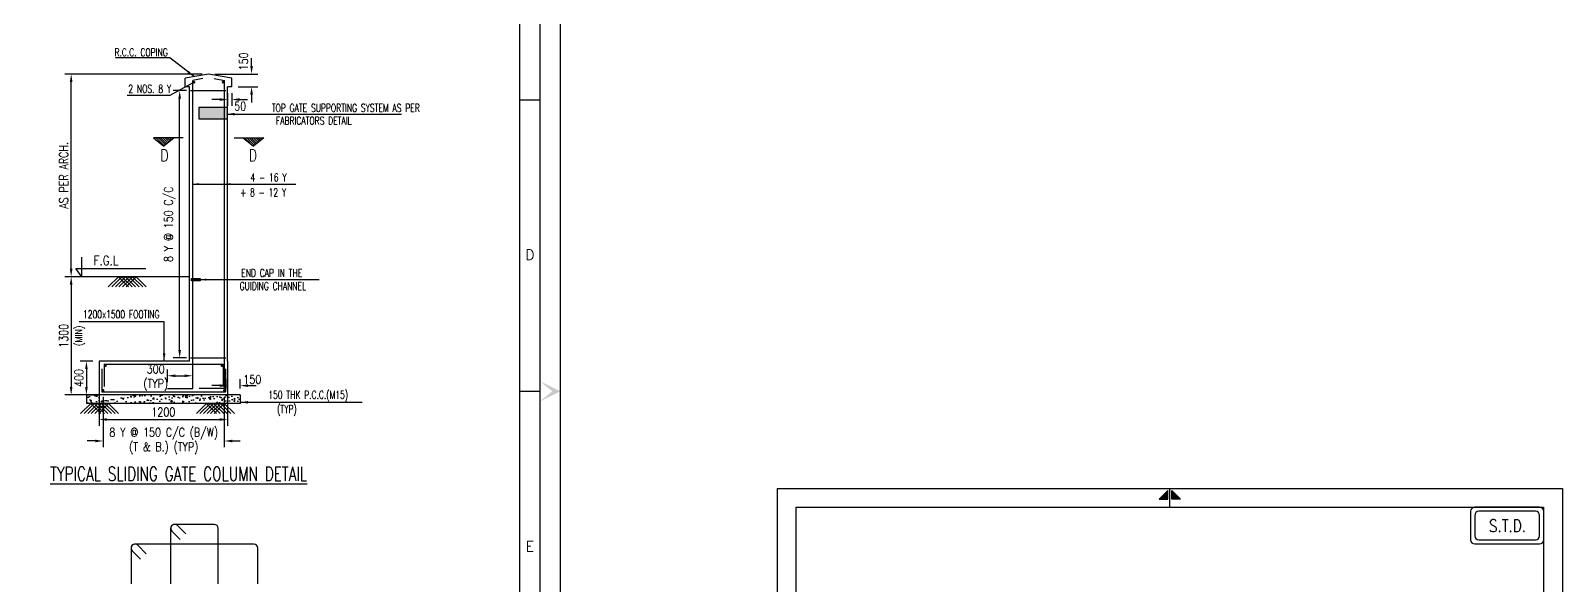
# Model space of a CAD drawing. Extents: x 455722 to 1142355, y -625363 to -272741.
# Drawn here: x 737893 to 786246, y -324310 to -306790 of the extents above; entities that cross this region are included whole.
import ezdxf
from ezdxf.enums import TextEntityAlignment as Align
from ezdxf.lldxf.tags import DXFTag

# ---------------------------------------------------------------- set-up
doc = ezdxf.new("R2010")
doc.units = 0
doc.header["$LTSCALE"] = 500
doc.header["$MEASUREMENT"] = 0
doc.layers.get('DEFPOINTS').update_dxf_attribs({"color": 4})
doc.layers.add('00 ECPL LOGO', color=250, linetype='Continuous', lineweight=20)
doc.layers.add('00 ELEV-2', color=9, linetype='Continuous', lineweight=30)
for name, color, linetype in [('3CONRED', 1, 'Continuous'), ('FOOTING', 4, 'Continuous'), ('NO. SECTION', 1, 'Continuous'), ('PCC', 7, 'Continuous'), ('PNA', 10, 'Continuous'), ('S-CONCRET LINE', 4, 'Continuous'), ('S-DIM-1', 5, 'Continuous'), ('S-DIMANTION', 5, 'Continuous'), ('S-LEVEL SECTION', 3, 'Continuous'), ('S-LEVLE PLAN', 3, 'Continuous'), ('S-PCC', 9, 'Continuous'), ('S-REINFORCEMENT', 6, 'Continuous'), ('S-STIRUPS)', 3, 'Continuous'), ('S-TEXT-1', 4, 'Continuous'), ('S-TITIL', 6, 'Continuous'), ('ST', 6, 'Continuous'), ('TEXT', 4, 'Continuous'), ('TEXT (SHEET)', 4, 'Continuous'), ('TEXT NORMAL', 4, 'Continuous'), ('TITLE', 4, 'Continuous')]:
    doc.layers.add(name, color=color, linetype=linetype)
doc.styles.add('ROMANS', font='r.shx', dxfattribs={"width": 0.8, "height": 275, "bigfont": 'bigfont.shx'})
doc.styles.add('SEC. TEXT', font='arial.ttf', dxfattribs={"height": 180})
tags = doc.linetypes.add('HIDDEN', pattern=[0.375, 0.25, -0.125]).pattern_tags.tags
tags[6:7] = [DXFTag(74, 4), DXFTag(75, 0), DXFTag(340, '0'), DXFTag(46, 1.0), DXFTag(50, 0.0), DXFTag(44, 0.0), DXFTag(45, 0.0)]
tags[4:5] = [DXFTag(74, 4), DXFTag(75, 0), DXFTag(340, '0'), DXFTag(46, 1.0), DXFTag(50, 0.0), DXFTag(44, 0.0), DXFTag(45, 0.0)]
doc.dimstyles.new('3-100', dxfattribs={"dimtxt": 250, "dimasz": 250, "dimexe": 150, "dimexo": 60, "dimgap": 75, "dimtad": 1, "dimdec": 0, "dimlfac": 0.333333, "dimzin": 0, "dimdsep": 46, "dimtxsty": 'ROMANS', "dimcen": -300, "dimclrd": 5, "dimclre": 5, "dimclrt": 4, "dimadec": 0, "dimazin": 0, "dimtfac": 1, "dimtdec": 0, "dimtix": 1, "dimtofl": 0, "dimtmove": 2, "dimatfit": 3, "dimfxl": 0, "dimtolj": 1, "dimtzin": 0, "dimarcsym": 0})
doc.dimstyles.new('dim100', dxfattribs={"dimtxt": 250, "dimasz": 250, "dimexe": 200, "dimexo": 200, "dimgap": 100, "dimtad": 1, "dimdec": 0, "dimzin": 0, "dimdsep": 46, "dimtxsty": 'ROMANS', "dimcen": 0, "dimclrd": 5, "dimclre": 5, "dimclrt": 4, "dimadec": 0, "dimazin": 0, "dimtfac": 1, "dimtdec": 0, "dimtix": 1, "dimtofl": 0, "dimtmove": 2, "dimatfit": 3, "dimfxl": 0, "dimtolj": 1, "dimtzin": 0, "dimlwd": -1, "dimlwe": -1, "dimarcsym": 0})
doc.dimstyles.new('dim33.33', dxfattribs={"dimtxt": 250, "dimasz": 250, "dimexe": 200, "dimexo": 200, "dimgap": 100, "dimtad": 1, "dimdec": 0, "dimlfac": 0.333331, "dimzin": 0, "dimdsep": 46, "dimtxsty": 'ROMANS', "dimcen": 0, "dimclrd": 5, "dimclre": 5, "dimclrt": 4, "dimadec": 0, "dimazin": 0, "dimtfac": 1, "dimtdec": 0, "dimtix": 1, "dimtofl": 0, "dimtmove": 2, "dimatfit": 3, "dimfxl": 0, "dimtolj": 1, "dimtzin": 0, "dimlwd": -1, "dimlwe": -1, "dimarcsym": 0})
doc.dimstyles.new('INT1', dxfattribs={"dimtxt": 250, "dimasz": 250, "dimexe": 150, "dimexo": 60, "dimgap": 75, "dimtad": 1, "dimdec": 0, "dimzin": 0, "dimdsep": 46, "dimtxsty": 'ROMANS', "dimcen": -250, "dimclrd": 5, "dimclre": 5, "dimclrt": 4, "dimadec": 0, "dimazin": 0, "dimtfac": 1, "dimtdec": 0, "dimtix": 1, "dimtofl": 0, "dimtmove": 2, "dimatfit": 3, "dimfxl": 0, "dimtolj": 1, "dimtzin": 0, "dimarcsym": 0})

# ---------------------------------------------------------------- blocks, each defined once
blk = doc.blocks.new('FOLDER')
at = {"layer": 'PNA'}
for points in [[(-1250, 2500), (0, 0), (0, 1000)], [(1250, 2500), (0, 0), (0, 1000)]]:
    blk.add_solid(points, dxfattribs=at)
blk = doc.blocks.new('SHEET')
at = {"elevation": -8, "flags": 128}
blk.add_lwpolyline([(674017, -125881), (763101, -125881), (763101, -63214), (674017, -63214)], close=True, dxfattribs=at)
at = {"layer": 'PNA'}
for p, q in [((762042, -86820, -8), (762572, -86820, -8)), ((762042, -94421, -8), (762572, -94421, -8))]:
    blk.add_line(p, q, dxfattribs=at)
at = {"layer": 'PNA', "color": 1, "elevation": -8}
for points in [[(675076, -125351), (762572, -125351), (762572, -63743), (675076, -63743)], [(676135, -124822), (762042, -124822), (762042, -64273), (676135, -64273)]]:
    blk.add_lwpolyline(points, close=True, dxfattribs=at)
at = {"layer": 'PNA', "xscale": 0.2118545526379952, "yscale": 0.2118545526379952, "zscale": 0.2118545526379952, "rotation": 90}
blk.add_blockref('FOLDER', (763101, -94421, -8), dxfattribs=at)
at = {"layer": 'PNA', "style": 'ROMANS'}
for s, p in [('D', (762307, -90861, -8)), ('E', (762307, -98461, -8))]:
    blk.add_text(s, height=265, dxfattribs=at).set_placement(p, align=Align.MIDDLE)
blk = doc.blocks.new('*D349')
at = {"layer": 'DEFPOINTS', "color": 0, "ltscale": 0.3}
for p in [(740054, -317228), (739654, -318294), (740054, -318294)]:
    blk.add_point(p, dxfattribs=at)
at = {"layer": 'S-DIMANTION', "color": 5, "ltscale": 0.3}
for p, q in [((739854, -317228), (739454, -317228)), ((739654, -317478), (739654, -318044)), ((739854, -318294), (739454, -318294))]:
    blk.add_line(p, q, dxfattribs=at)
for points in [[(739613, -317478), (739696, -317478), (739654, -317228)], [(739613, -318044), (739696, -318044), (739654, -318294)]]:
    blk.add_solid(points, dxfattribs=at)
at = {"layer": 'S-DIMANTION', "color": 4, "ltscale": 0.3, "insert": (739417, -317761), "char_height": 275, "attachment_point": 5, "rotation": 90, "style": 'ROMANS'}
blk.add_mtext('\\A1;400', dxfattribs=at)
blk = doc.blocks.new('*D350')
at = {"layer": 'DEFPOINTS', "color": 0}
for p in [(744510, -318002), (744110, -318294), (744510, -318294)]:
    blk.add_point(p, dxfattribs=at)
at = {"layer": 'S-DIM-1', "color": 5}
for p, q in [((743860, -318002), (743610, -318002)), ((744110, -318094), (744110, -317802)), ((744510, -318094), (744510, -317802)), ((744760, -318002), (745010, -318002))]:
    blk.add_line(p, q, dxfattribs=at)
for points in [[(743860, -317960), (743860, -318043), (744110, -318002)], [(744760, -317960), (744760, -318043), (744510, -318002)]]:
    blk.add_solid(points, dxfattribs=at)
at = {"layer": 'S-DIM-1', "color": 4, "insert": (744890, -317804), "char_height": 275, "attachment_point": 5, "style": 'ROMANS'}
blk.add_mtext('\\A1;150', dxfattribs=at)
blk = doc.blocks.new('*D351')
at = {"layer": 'DEFPOINTS', "color": 0, "ltscale": 0.3}
for p in [(740183, -318153), (744007, -318153), (744007, -319750)]:
    blk.add_point(p, dxfattribs=at)
at = {"layer": 'S-DIMANTION', "color": 5, "ltscale": 0.3}
for p, q in [((740183, -318353), (740183, -319950)), ((744007, -318353), (744007, -319950)), ((739933, -319750), (739683, -319750)), ((744257, -319750), (744507, -319750))]:
    blk.add_line(p, q, dxfattribs=at)
for points in [[(739933, -319708), (739933, -319791), (740183, -319750)], [(744257, -319708), (744257, -319791), (744007, -319750)]]:
    blk.add_solid(points, dxfattribs=at)
at = {"layer": 'S-DIMANTION', "color": 4, "ltscale": 0.3, "insert": (742095, -319750), "char_height": 275, "attachment_point": 5, "style": 'ROMANS'}
blk.add_mtext('\\A1;{\\W0.8;8 Y @ 150 C/C (B/W)\\P{\\W0.8;(T & B.) (TYP)}}', dxfattribs=at)
blk = doc.blocks.new('*D352')
at = {"layer": 'DEFPOINTS', "color": 0, "ltscale": 0.3}
for p in [(742209, -318094), (743010, -317691), (743010, -318094)]:
    blk.add_point(p, dxfattribs=at)
at = {"layer": 'S-DIMANTION', "color": 5, "ltscale": 0.3}
for p, q in [((742209, -317894), (742209, -317491)), ((743010, -317894), (743010, -317491)), ((742459, -317691), (742760, -317691))]:
    blk.add_line(p, q, dxfattribs=at)
for points in [[(742459, -317649), (742459, -317732), (742209, -317691)], [(742760, -317649), (742760, -317732), (743010, -317691)]]:
    blk.add_solid(points, dxfattribs=at)
at = {"layer": 'S-DIMANTION', "color": 4, "ltscale": 0.3, "insert": (741842, -317753), "char_height": 275, "attachment_point": 5, "style": 'ROMANS'}
blk.add_mtext('\\A1;300\\P(TYP)', dxfattribs=at)
blk = doc.blocks.new('*D353')
at = {"layer": 'DEFPOINTS', "color": 0}
for p in [(742598, -308685), (743010, -308685), (743010, -317128)]:
    blk.add_point(p, dxfattribs=at)
at = {"layer": 'S-DIM-1', "color": 5}
for p, q in [((742810, -308685), (742398, -308685)), ((742598, -316878), (742598, -308935)), ((742810, -317128), (742398, -317128))]:
    blk.add_line(p, q, dxfattribs=at)
for points in [[(742556, -308935), (742640, -308935), (742598, -308685)], [(742556, -316878), (742640, -316878), (742598, -317128)]]:
    blk.add_solid(points, dxfattribs=at)
at = {"layer": 'S-DIM-1', "color": 4, "insert": (742288, -312906), "char_height": 275, "attachment_point": 5, "rotation": 90, "style": 'ROMANS'}
blk.add_mtext('\\A1;{\\W0.8;8 Y @ 150 C/C}', dxfattribs=at)
blk = doc.blocks.new('*D354')
at = {"layer": 'DEFPOINTS', "color": 0}
for p in [(739173, -308161), (743510, -308161), (739446, -314561)]:
    blk.add_point(p, dxfattribs=at)
at = {"layer": 'S-DIM-1', "color": 5}
for p, q in [((743310, -308161), (738973, -308161)), ((739173, -314311), (739173, -308411)), ((739246, -314561), (738973, -314561))]:
    blk.add_line(p, q, dxfattribs=at)
for points in [[(739131, -308411), (739215, -308411), (739173, -308161)], [(739131, -314311), (739215, -314311), (739173, -314561)]]:
    blk.add_solid(points, dxfattribs=at)
at = {"layer": 'S-DIM-1', "color": 4, "insert": (738936, -311361), "char_height": 275, "attachment_point": 5, "rotation": 90, "style": 'ROMANS'}
blk.add_mtext('\\A1;AS PER ARCH.', dxfattribs=at)
blk = doc.blocks.new('*D355')
at = {"layer": 'DEFPOINTS', "color": 0}
for p in [(739561, -314561), (739173, -318294), (739654, -318294)]:
    blk.add_point(p, dxfattribs=at)
at = {"layer": 'S-DIM-1', "color": 5}
for p, q in [((739361, -314561), (738973, -314561)), ((739173, -314811), (739173, -318044)), ((739454, -318294), (738973, -318294))]:
    blk.add_line(p, q, dxfattribs=at)
for points in [[(739131, -314811), (739215, -314811), (739173, -314561)], [(739131, -318044), (739215, -318044), (739173, -318294)]]:
    blk.add_solid(points, dxfattribs=at)
at = {"layer": 'S-DIM-1', "color": 4, "char_height": 275, "attachment_point": 5, "rotation": 90, "style": 'ROMANS'}
for s, insert in [('\\A1;1300{\\H0.83333x;', (738936, -316428)), ('\\A1;{\\H0.83333x;(MIN)}}', (739448, -316428))]:
    blk.add_mtext(s, dxfattribs=dict(at, insert=insert))
blk = doc.blocks.new('*D356')
at = {"layer": 'DEFPOINTS', "color": 0}
for p in [(744110, -308561), (744110, -308967), (744243, -308561)]:
    blk.add_point(p, dxfattribs=at)
at = {"layer": 'S-DIM-1', "color": 5}
for p, q in [((743860, -308967), (743610, -308967)), ((744110, -308761), (744110, -309167)), ((744243, -308761), (744243, -309167)), ((744493, -308967), (744743, -308967))]:
    blk.add_line(p, q, dxfattribs=at)
for points in [[(743860, -308925), (743860, -309009), (744110, -308967)], [(744493, -308925), (744493, -309009), (744243, -308967)]]:
    blk.add_solid(points, dxfattribs=at)
at = {"layer": 'S-DIM-1', "color": 4, "insert": (744508, -309174), "char_height": 275, "attachment_point": 5, "style": 'ROMANS'}
blk.add_mtext('\\A1;50', dxfattribs=at)
blk = doc.blocks.new('*D357')
at = {"layer": 'DEFPOINTS', "color": 0}
for p in [(743510, -308161), (744867, -308161), (744243, -308561)]:
    blk.add_point(p, dxfattribs=at)
at = {"layer": 'S-DIM-1', "color": 5}
for p, q in [((744867, -307911), (744867, -307661)), ((743710, -308161), (745067, -308161)), ((744443, -308561), (745067, -308561)), ((744867, -308811), (744867, -309061))]:
    blk.add_line(p, q, dxfattribs=at)
for points in [[(744825, -307911), (744909, -307911), (744867, -308161)], [(744825, -308811), (744909, -308811), (744867, -308561)]]:
    blk.add_solid(points, dxfattribs=at)
at = {"layer": 'S-DIM-1', "color": 4, "insert": (744617, -307763), "char_height": 275, "attachment_point": 5, "rotation": 90, "style": 'ROMANS'}
blk.add_mtext('\\A1;150', dxfattribs=at)
blk = doc.blocks.new('*D358')
at = {"layer": 'DEFPOINTS', "color": 0, "linetype": 'ByBlock', "ltscale": 2000}
for p in [(740054, -317228), (744110, -317228), (744110, -319073)]:
    blk.add_point(p, dxfattribs=at)
at = {"layer": 'ST', "color": 5, "linetype": 'ByBlock', "ltscale": 2000}
for p, q in [((740054, -317428), (740054, -319273)), ((744110, -317428), (744110, -319273)), ((740304, -319073), (743860, -319073))]:
    blk.add_line(p, q, dxfattribs=at)
for points in [[(740304, -319031), (740304, -319114), (740054, -319073)], [(743860, -319031), (743860, -319114), (744110, -319073)]]:
    blk.add_solid(points, dxfattribs=at)
at = {"layer": 'ST', "color": 4, "linetype": 'ByBlock', "lineweight": -2, "ltscale": 2000, "insert": (742082, -318835), "char_height": 275, "attachment_point": 5, "style": 'ROMANS'}
blk.add_mtext('\\A1;{1200}', dxfattribs=at)
blk = doc.blocks.new('MID')
at = {"layer": 'TEXT'}
for p, q in [((0, 0), (10, 0)), ((8.94, 1.07), (4.27, 5.74)), ((4.27, 5.74), (4.27, 1.07)), ((4.27, 1.07), (8.94, 1.07)), ((8.94, -1.07), (4.27, -5.74)), ((4.27, -1.07), (8.94, -1.07)), ((4.27, -5.74), (4.27, -1.07))]:
    blk.add_line(p, q, dxfattribs=at)
for points in [[(4.27, 5.74), (8.94, 1.07), (4.27, 1.07)], [(4.27, -5.74), (8.94, -1.07), (4.27, -1.07)]]:
    blk.add_solid(points, dxfattribs=at)
blk = doc.blocks.new('ecpl logo')
at = {"layer": '00 ECPL LOGO'}
for color, points in [(256, [(351, -827, 0.621111), (586, -1401), (1442, -1401), (1442, -1151), (682, -1151, -0.917622), (682, -948), (1285, -948), (1285, -702), (682, -702, -0.926164), (682, -501), (1442, -501), (1442, -251), (581, -251, 0.621111), (351, -827)]), (152, [(2940, -251), (2940, -863, 0.384329), (3453, -1401), (4422, -1401), (4422, -1151), (3582, -1151, -0.414214), (3340, -908), (3340, -251)]), (140, [(1887, -779), (1887, -1102), (2862, -1102, -0.232111), (2971, -1281, -0.194401), (2883, -1450), (2269, -1450, 0.364674), (1887, -1802), (1887, -2463), (2269, -2463), (2269, -1996, -0.414214), (2462, -1802), (2899, -1802, 0.338499), (3350, -1412, -0.371272), (2877, -839), (2877, -779)])]:
    blk.add_hatch(color=color, dxfattribs=at).paths.add_polyline_path(points)
h = blk.add_hatch(color=253, dxfattribs=at)
h.dxf.hatch_style = 1
h.paths.add_polyline_path([(995, -993, 0.07148), (1056, -1106), (1486, -1106), (1486, -1356, 0.065387), (1776, -1401), (2862, -1401), (2862, -1151), (1776, -1151, -0.910826), (1742, -501), (2862, -501), (2862, -251), (1776, -251, 0.069483), (1486, -291), (1486, -546), (1071, -546, 0.072407), (1003, -657), (1329, -657), (1329, -993)])
blk = doc.blocks.new('A4')
at = {"layer": '00 ECPL LOGO'}
h = blk.add_hatch(color=7, dxfattribs=at)
h.dxf.hatch_style = 1
h.paths.add_polyline_path([(247453, 1047), (247453, 1139), (247221, 1139, 0.261636), (247124, 1085, 0.285841), (247126, 937, 0.344902), (247143, 764, 0.204992), (247225, 729), (247453, 729), (247453, 820), (247230, 820, -1), (247225, 894), (247453, 894), (247453, 977), (247230, 977, -1), (247229, 1047)])
h = blk.add_hatch(color=7, dxfattribs=at)
h.dxf.hatch_style = 1
h.paths.add_polyline_path([(247745, 1139), (247483, 1139), (247483, 1047), (247732, 1047, -0.440545), (247732, 977), (247574, 977, 0.414214), (247483, 886), (247483, 729), (247568, 729), (247568, 825, -0.414214), (247637, 894), (247732, 894, 0.757811)])
h.paths.add_polyline_path([(247957, 1139), (247868, 1139), (247868, 729), (247957, 729)])
h.paths.add_polyline_path([(248355, 1139), (248167, 1139, 0.154275), (248102, 1119, 0.519672), (248102, 750, 0.154275), (248167, 729), (248355, 729), (248355, 820), (248148, 820, -0.210356), (248131, 828, -0.388707), (248131, 1039, -0.210356), (248148, 1047), (248355, 1047)])
h.paths.add_polyline_path([(248643, 1139), (248527, 1139, 0.159018), (248460, 1118, 0.507969), (248460, 751, 0.159018), (248527, 729), (248643, 729, 0.173791), (248715, 755, 0.472311), (248715, 1114, 0.173791)])
h.paths.add_polyline_path([(248651, 1047, -0.185052), (248666, 1041, -0.445894), (248666, 826, -0.185052), (248651, 820), (248522, 820, -0.185052), (248507, 826, -0.445894), (248507, 1041, -0.185052), (248522, 1047)], flags=16)
h.paths.add_polyline_path([(249049, 1084, 0.723435), (248849, 1047), (248849, 729), (248938, 729), (248938, 1047, -0.723435), (248960, 1056), (249044, 801, 0.724077), (249268, 820), (249268, 1139), (249166, 1139), (249166, 822, -0.755661), (249139, 813)])
h.paths.add_polyline_path([(249659, 1139), (249413, 1139, 0.823713), (249413, 892), (249558, 892, -0.713272), (249558, 820), (249337, 820), (249337, 729), (249558, 729, 0.900309), (249558, 984), (249430, 984, -0.746931), (249430, 1047), (249659, 1047)])
h = blk.add_hatch(color=7, dxfattribs=at)
h.dxf.hatch_style = 1
h.paths.add_polyline_path([(250219, 1139), (250031, 1139, 0.154275), (249966, 1119, 0.519672), (249966, 750, 0.154275), (250031, 729), (250219, 729), (250219, 820), (250011, 820, -0.210932), (249995, 828, -0.385278), (249994, 1039, -0.212895), (250011, 1047), (250219, 1047)])
h.paths.add_polyline_path([(250585, 1114, 0.173792), (250513, 1139), (250397, 1139, 0.159018), (250330, 1118, 0.507969), (250330, 751, 0.159018), (250397, 729), (250513, 729, 0.173792), (250585, 755, 0.472311)])
h.paths.add_polyline_path([(250521, 1047, -0.185053), (250536, 1041, -0.445893), (250536, 826, -0.185053), (250521, 820), (250392, 820, -0.185053), (250377, 826, -0.445893), (250377, 1041, -0.185053), (250392, 1047)], flags=16)
h.paths.add_polyline_path([(250717, 1047), (250717, 729), (250806, 729), (250806, 1047, -0.436861), (250818, 1060, -0.319738), (250829, 1052), (250912, 801, 0.724077), (251136, 820), (251136, 1139), (251034, 1139), (251034, 822, -0.755661), (251007, 813), (250917, 1084, 0.723435)])
h.paths.add_polyline_path([(251530, 1139), (251284, 1139, 0.823713), (251284, 892), (251429, 892, -0.713272), (251429, 820), (251208, 820), (251208, 729), (251429, 729, 0.900309), (251429, 984), (251302, 984, -0.746931), (251302, 1047), (251530, 1047)])
h.paths.add_polyline_path([(251683, 1139), (251595, 1139), (251595, 872, 0.160106), (251617, 804, 0.505303), (251913, 804, 0.160106), (251935, 872), (251935, 1139), (251849, 1139), (251849, 872, -0.621318), (251683, 872)])
h.paths.add_polyline_path([(252085, 1139), (251992, 1139), (251992, 911, 0.414214), (252175, 729), (252347, 729), (252347, 820), (252154, 820, -0.414214), (252085, 889)])
h.paths.add_polyline_path([(252628, 1139), (252347, 1139), (252347, 1049), (252439, 1049), (252439, 729), (252527, 729), (252527, 1049), (252628, 1049)])
h.paths.add_polyline_path([(252869, 1097, 0.539211), (252702, 1092), (252571, 729), (252674, 729), (252771, 1014, -0.708617), (252793, 1014), (252895, 729), (252994, 729)])
h.paths.add_polyline_path([(253241, 1084, 0.723435), (253040, 1047), (253040, 729), (253129, 729), (253129, 1047, -0.723435), (253151, 1056), (253235, 801, 0.724077), (253459, 820), (253459, 1139), (253357, 1139), (253357, 822, -0.755661), (253330, 813)])
h.paths.add_polyline_path([(253764, 1139), (253495, 1139), (253495, 1049), (253587, 1049), (253587, 729), (253676, 729), (253676, 1049), (253764, 1049)])
h.paths.add_polyline_path([(254145, 1139), (253916, 1139, 0.157568), (253849, 1118, 0.511532), (253849, 913, 0.157569), (253916, 892), (254044, 892, -0.713272), (254044, 820), (253823, 820), (253823, 729), (254044, 729, 0.900308), (254044, 984), (253921, 984), (253917, 984, -0.722204), (253917, 1049), (254145, 1049)])
h = blk.add_hatch(color=7, dxfattribs=at)
h.dxf.hatch_style = 1
h.paths.add_polyline_path([(254630, 1139), (254369, 1139), (254369, 1047), (254607, 1047, -0.270444), (254627, 1035, -0.26297), (254627, 989, -0.270444), (254607, 977), (254460, 977, 0.414214), (254369, 886), (254369, 729), (254454, 729), (254454, 825, -0.414214), (254522, 894), (254618, 894, 0.757811)])
h.paths.add_polyline_path([(254830, 1139), (254731, 1139), (254856, 772, 0.539211), (255024, 777), (255155, 1139), (255051, 1139), (254954, 855, -0.708617), (254932, 855)])
h.paths.add_polyline_path([(255452, 1139), (255171, 1139), (255171, 1049), (255262, 1049), (255262, 729), (255351, 729), (255351, 1049), (255452, 1049)])
h.paths.add_polyline_path([(255820, 1139), (255727, 1139), (255727, 911, 0.414214), (255910, 729), (256082, 729), (256082, 820), (255889, 820, -0.414214), (255820, 889)])
h.paths.add_polyline_path([(255502, 820), (255418, 820), (255418, 729), (255502, 729)])
h = blk.add_hatch(color=7, dxfattribs=at)
h.dxf.hatch_style = 1
h.paths.add_polyline_path([(256082, 1139), (256082, 1049), (256173, 1049), (256173, 729), (256262, 729), (256262, 1049), (256350, 1049), (256350, 1139)])
h.paths.add_polyline_path([(256394, 1139), (256394, 729), (256595, 729, 0.189446), (256673, 760, 0.435754), (256673, 1109, 0.189446), (256595, 1139)])
h.paths.add_polyline_path([(256598, 1049, -0.519112), (256598, 820), (256481, 820), (256481, 1049)], flags=16)
at = {"layer": '00 ECPL LOGO', "color": 7}
for p, q in [((247453, 1139), (247221, 1139)), ((247225, 894), (247453, 894)), ((247453, 820), (247225, 820)), ((247230, 1047), (247453, 1047)), ((247453, 977), (247230, 977)), ((247453, 1047), (247453, 1139)), ((247453, 894), (247453, 977)), ((247453, 729), (247453, 820)), ((247745, 1139), (247483, 1139)), ((247483, 1139), (247483, 1047)), ((247732, 1047), (247483, 1047)), ((247483, 886), (247483, 729)), ((247568, 825), (247568, 729)), ((247732, 977), (247574, 977)), ((247637, 894), (247732, 894)), ((247868, 1139), (247957, 1139)), ((247868, 1139), (247868, 729)), ((247957, 1139), (247957, 729)), ((248148, 1047), (248355, 1047)), ((248148, 820), (248355, 820)), ((248167, 1139), (248355, 1139)), ((248355, 1047), (248355, 1139)), ((248355, 729), (248355, 820)), ((248522, 1047), (248651, 1047)), ((248522, 820), (248651, 820)), ((248527, 1139), (248643, 1139)), ((248849, 1047), (248849, 729)), ((248938, 1047), (248938, 729)), ((248960, 1056), (249044, 801)), ((249049, 1084), (249139, 813)), ((249166, 1139), (249268, 1139)), ((249268, 1139), (249166, 1139)), ((249166, 1139), (249166, 820)), ((249268, 1139), (249268, 820)), ((249268, 1047), (249268, 1047)), ((249268, 820), (249268, 820)), ((249337, 729), (249337, 820)), ((249337, 820), (249558, 820)), ((249413, 1139), (249659, 1139)), ((249659, 1139), (249413, 1139)), ((249558, 892), (249413, 892)), ((249430, 1047), (249659, 1047)), ((249558, 984), (249430, 984)), ((249659, 1047), (249659, 1139)), ((250011, 1047), (250219, 1047)), ((250011, 820), (250219, 820)), ((250219, 1139), (250031, 1139)), ((250219, 1047), (250219, 1139)), ((250219, 729), (250219, 820)), ((250392, 1047), (250521, 1047)), ((250392, 820), (250521, 820)), ((250397, 1139), (250513, 1139)), ((250717, 1047), (250717, 729)), ((250806, 1047), (250806, 729)), ((250829, 1052), (250912, 801)), ((250917, 1084), (251007, 813)), ((251034, 1139), (251136, 1139)), ((251034, 1139), (251136, 1139)), ((251136, 1139), (251034, 1139)), ((251034, 1139), (251034, 820)), ((251136, 1139), (251136, 820)), ((251136, 1047), (251136, 1047)), ((251208, 729), (251208, 820)), ((251208, 820), (251429, 820)), ((251208, 820), (251429, 820)), ((251284, 1139), (251530, 1139)), ((251284, 1139), (251530, 1139)), ((251530, 1139), (251284, 1139)), ((251429, 892), (251284, 892)), ((251302, 1047), (251530, 1047)), ((251429, 984), (251302, 984)), ((251530, 1047), (251530, 1139)), ((251595, 1139), (251683, 1139)), ((251683, 1139), (251595, 1139)), ((251595, 1139), (251595, 872)), ((251683, 1139), (251683, 872)), ((251849, 1139), (251935, 1139)), ((251935, 1139), (251849, 1139)), ((251849, 1139), (251849, 872)), ((251935, 1139), (251935, 872)), ((251992, 1139), (252085, 1139)), ((252085, 1139), (251992, 1139)), ((251992, 911), (251992, 1139)), ((252085, 889), (252085, 1139)), ((252154, 820), (252347, 820)), ((252347, 1139), (252628, 1139)), ((252628, 1139), (252347, 1139)), ((252347, 1139), (252347, 1049)), ((252347, 1049), (252439, 1049)), ((252347, 820), (252347, 729)), ((252439, 729), (252439, 1049)), ((252527, 729), (252527, 1049)), ((252527, 1049), (252628, 1049)), ((252571, 729), (252702, 1092)), ((252628, 1139), (252628, 1049)), ((252674, 729), (252771, 1014)), ((252895, 729), (252793, 1014)), ((252994, 729), (252869, 1097)), ((253040, 1047), (253040, 729)), ((253129, 1047), (253129, 729)), ((253151, 1056), (253235, 801)), ((253241, 1084), (253330, 813)), ((253357, 1139), (253459, 1139)), ((253357, 1139), (253459, 1139)), ((253459, 1139), (253357, 1139)), ((253357, 1139), (253459, 1139)), ((253357, 1139), (253357, 820)), ((253459, 1139), (253459, 820)), ((253459, 1047), (253459, 1047)), ((253459, 820), (253459, 820)), ((253495, 1139), (253764, 1139)), ((253764, 1139), (253495, 1139)), ((253495, 1139), (253764, 1139)), ((253495, 1139), (253764, 1139)), ((253764, 1139), (253495, 1139)), ((253495, 1139), (253495, 1049)), ((253495, 1049), (253587, 1049)), ((253495, 1049), (253587, 1049)), ((253587, 729), (253587, 1049)), ((253676, 729), (253676, 1049)), ((253676, 1049), (253764, 1049)), ((253676, 1049), (253764, 1049)), ((253764, 1139), (253764, 1049)), ((253823, 729), (253823, 820)), ((253823, 820), (254044, 820)), ((253823, 820), (254044, 820)), ((253823, 820), (254044, 820)), ((253899, 1139), (254145, 1139)), ((253899, 1139), (254145, 1139)), ((254044, 892), (253899, 892)), ((254145, 1139), (253916, 1139)), ((253916, 892), (254034, 892)), ((253917, 1049), (254145, 1049)), ((254044, 984), (253917, 984)), ((253921, 984), (254044, 984)), ((254145, 1047), (254145, 1139)), ((254630, 1139), (254369, 1139)), ((254369, 1139), (254369, 1047)), ((254607, 1047), (254369, 1047)), ((254369, 886), (254369, 729)), ((254454, 825), (254454, 729)), ((254607, 977), (254460, 977)), ((254522, 894), (254618, 894)), ((254830, 1139), (254731, 1139)), ((254830, 1139), (254731, 1139)), ((254731, 1139), (254856, 772)), ((254830, 1139), (254932, 855)), ((255051, 1139), (254954, 855)), ((255155, 1139), (255024, 777)), ((255155, 1139), (255051, 1139)), ((255097, 1139), (255051, 1139)), ((255155, 1139), (255051, 1139)), ((255171, 1139), (255452, 1139)), ((255452, 1139), (255171, 1139)), ((255171, 1139), (255452, 1139)), ((255171, 1139), (255452, 1139)), ((255171, 1139), (255452, 1139)), ((255171, 1139), (255171, 1049)), ((255171, 1049), (255262, 1049)), ((255171, 1049), (255262, 1049)), ((255262, 729), (255262, 1049)), ((255351, 729), (255351, 1049)), ((255351, 1049), (255452, 1049)), ((255351, 1049), (255452, 1049)), ((255452, 1139), (255452, 1049)), ((255727, 1139), (255820, 1139)), ((255820, 1139), (255727, 1139)), ((255727, 911), (255727, 1139)), ((255820, 889), (255820, 1139)), ((255889, 820), (256082, 820)), ((256082, 1139), (256350, 1139)), ((256350, 1139), (256082, 1139)), ((256082, 1139), (256082, 1049)), ((256082, 1049), (256173, 1049)), ((256173, 1049), (256082, 1049)), ((256082, 820), (256082, 729)), ((256173, 729), (256173, 1049)), ((256262, 729), (256262, 1049)), ((256262, 1049), (256350, 1049)), ((256262, 1049), (256350, 1049)), ((256350, 1049), (256262, 1049)), ((256350, 1139), (256350, 1049)), ((256394, 1139), (256595, 1139)), ((256394, 1139), (256394, 729)), ((256481, 1049), (256481, 820)), ((256481, 1049), (256590, 1049)), ((256481, 820), (256590, 820)), ((247225, 729), (247453, 729)), ((247483, 729), (247568, 729)), ((247868, 729), (247957, 729)), ((248167, 729), (248355, 729)), ((248643, 729), (248527, 729)), ((248849, 729), (248938, 729)), ((249148, 729), (249166, 729)), ((249166, 730), (249166, 729)), ((249337, 729), (249558, 729)), ((249337, 729), (249558, 729)), ((250031, 729), (250219, 729)), ((250397, 729), (250513, 729)), ((250717, 729), (250806, 729)), ((250717, 729), (250806, 729)), ((250717, 729), (250806, 729)), ((251208, 729), (251429, 729)), ((251208, 729), (251429, 729)), ((251208, 729), (251429, 729)), ((252175, 729), (252347, 729)), ((252175, 729), (252347, 729)), ((252439, 729), (252527, 729)), ((252439, 729), (252527, 729)), ((252571, 729), (252674, 729)), ((252628, 729), (252674, 729)), ((252895, 729), (252994, 729)), ((252895, 729), (252994, 729)), ((253040, 729), (253129, 729)), ((253040, 729), (253129, 729)), ((253040, 729), (253129, 729)), ((253587, 729), (253676, 729)), ((253587, 729), (253676, 729)), ((253587, 729), (253676, 729)), ((253587, 729), (253676, 729)), ((253823, 729), (254044, 729)), ((253823, 729), (254044, 729)), ((253823, 729), (254044, 729)), ((253823, 729), (254044, 729)), ((253823, 729), (254044, 729)), ((254369, 729), (254454, 729)), ((255262, 729), (255351, 729)), ((255262, 729), (255351, 729)), ((255262, 729), (255351, 729)), ((255910, 729), (256082, 729)), ((255910, 729), (256082, 729)), ((256173, 729), (256262, 729)), ((256173, 729), (256262, 729)), ((256173, 729), (256262, 729)), ((256173, 729), (256262, 729)), ((256187, 729), (256262, 729)), ((256187, 729), (256262, 729)), ((256187, 729), (256262, 729)), ((256187, 729), (256262, 729)), ((256394, 729), (256595, 729))]:
    blk.add_line(p, q, dxfattribs=at)
blk.add_lwpolyline([(255418, 820), (255502, 820), (255502, 729), (255418, 729)], close=True, dxfattribs=at)
for centre, radius, start, end in [((247244, 1012), 140, 148.648, 212.4563), ((247244, 861), 140, 147.5437, 223.6612), ((247221, 1026), 114, 90, 148.648), ((247228, 857), 36.8, 94.0242, 265.9758), ((247230, 1012), 34.7, 88.7637, 271.2363), ((247574, 886), 91.1, 90, 180), ((247637, 825), 68.3, 90, 180), ((247704, 1018), 128, 282.7188, 71.3398), ((247700, 1012), 47, 312.4487, 47.5513), ((248232, 934), 225, 125.0807, 234.9193), ((248247, 934), 157, 137.5171, 222.4829), ((248167, 1026), 114, 90, 125.0807), ((248148, 1024), 22.8, 90, 137.5171), ((248148, 843), 22.8, 222.4829, 270), ((248593, 934), 227, 126.1417, 233.8583), ((248603, 934), 144, 131.9364, 228.0636), ((248527, 1026), 114, 90, 126.1417), ((248522, 1024), 22.8, 90, 131.9364), ((248522, 843), 22.8, 228.0636, 270), ((248643, 1026), 114, 50.5638, 90), ((248651, 1024), 22.8, 48.0636, 90), ((248651, 843), 22.8, 270, 311.9364), ((248569, 934), 144, 311.9364, 48.0636), ((248568, 934), 232, 309.4362, 50.5638), ((248955, 1032), 107, 28.75, 172.2831), ((248950, 1048), 12.7, 40.0191, 183.5523), ((249153, 847), 118, 203.2219, 346.755), ((249151, 821), 15, 214.0796, 357.6127), ((249437, 1016), 126, 101.0425, 258.9575), ((249440, 1015), 32.9, 106.4856, 253.5144), ((249544, 856), 128, 276.006, 83.994), ((249546, 856), 37.8, 289.0016, 70.9984), ((250095, 934), 225, 125.0807, 234.9193), ((250111, 934), 158, 138.0741, 222.3563), ((250031, 1026), 114, 90, 125.0807), ((250011, 1024), 22.8, 90, 138.0741), ((250011, 843), 22.8, 222.3563, 270), ((250463, 934), 227, 126.1417, 233.8583), ((250473, 934), 144, 131.9364, 228.0636), ((250397, 1026), 114, 90, 126.1417), ((250392, 1024), 22.8, 90, 131.9364), ((250392, 843), 22.8, 228.0636, 270), ((250513, 1026), 114, 50.5638, 90), ((250521, 1024), 22.8, 48.0636, 90), ((250521, 843), 22.8, 270, 311.9364), ((250439, 934), 144, 311.9364, 48.0636), ((250438, 934), 232, 309.4362, 50.5638), ((250823, 1032), 107, 28.75, 172.2831), ((250818, 1048), 12.7, 89.1577, 183.5523), ((250818, 1049), 11.4, 18.2334, 89.1577), ((251021, 847), 118, 203.2219, 346.8516), ((251019, 821), 15, 214.0796, 357.6127), ((251308, 1016), 126, 101.0425, 258.9575), ((251311, 1015), 32.9, 106.4856, 253.5144), ((251416, 856), 128, 276.006, 83.994), ((251417, 856), 37.8, 289.0016, 70.9984), ((251708, 872), 114, 180, 216.3848), ((251765, 913), 184, 216.3848, 323.6152), ((251766, 913), 92.7, 206.2931, 333.7069), ((251821, 872), 114, 323.6152, 0), ((252175, 911), 182, 180, 270), ((252154, 889), 68.3, 180, 270), ((252787, 1039), 100, 35.166, 148.5022), ((252782, 1010), 11.4, 19.7665, 161.0546), ((253147, 1032), 107, 28.75, 172.2831), ((253142, 1048), 12.7, 40.0191, 183.5523), ((253344, 847), 118, 203.2219, 346.755), ((253343, 821), 15, 214.0796, 357.6127), ((253923, 1016), 126, 125.818, 234.182), ((253916, 1026), 114, 90, 125.818), ((253916, 1006), 114, 234.182, 270), ((253927, 1016), 34.4, 108.3261, 238.1957), ((253921, 1006), 22.8, 238.1957, 270), ((254031, 856), 128, 276.006, 83.994), ((254032, 856), 37.8, 289.0016, 70.9984), ((254460, 886), 91.1, 90, 180), ((254522, 825), 68.3, 90, 180), ((254607, 1024), 22.8, 29.4672, 90), ((254607, 1000), 22.8, 270, 330.5328), ((254590, 1018), 128, 282.7188, 71.3398), ((254586, 1012), 47, 330.5328, 29.4672), ((254938, 829), 100, 215.166, 328.5022), ((254943, 859), 11.4, 199.7665, 341.0546), ((255910, 911), 182, 180, 270), ((255889, 889), 68.3, 180, 270), ((256590, 1026), 22.8, 51.4816, 90), ((256590, 843), 22.8, 270, 308.5184), ((256595, 1026), 114, 47.0907, 90), ((256517, 935), 140, 308.5184, 51.4816), ((256511, 934), 238, 312.9093, 47.0907), ((247225, 843), 114, 223.6612, 270), ((248167, 843), 114, 234.9193, 270), ((248527, 843), 114, 233.8583, 270), ((248643, 843), 114, 270, 309.4362), ((250031, 843), 114, 234.9193, 270), ((250397, 843), 114, 233.8583, 270), ((250513, 843), 114, 270, 309.4362), ((256595, 843), 114, 270, 312.9093)]:
    blk.add_arc(centre, radius, start, end, dxfattribs=at)
at = {"layer": '3CONRED'}
blk.add_line((260538, -2522), (256855, -2522), dxfattribs=at)
at = {"layer": 'PNA', "color": 5}
for p, q in [((258658, -3392), (258658, -8)), ((248525, -3392), (248525, -1653)), ((250040, -3392), (250040, -1653)), ((251377, -3392), (251377, -1653)), ((253633, -3392), (253633, -1653))]:
    blk.add_line(p, q, dxfattribs=at)
at = {"layer": 'PNA', "color": 4}
blk.add_lwpolyline([(261008, -3862), (241268, -3862), (241268, 24056), (261008, 24056)], close=True, dxfattribs=at)
at = {"layer": 'PNA', "color": 3}
blk.add_lwpolyline([(260538, -3392), (241738, -3392), (241738, 23586), (260538, 23586)], close=True, dxfattribs=at)
at = {"layer": 'PNA', "color": 1, "const_width": 37.6}
for points in [[(241738, 1314), (260538, 1314)], [(247053, -3392), (247053, 1314)], [(256855, -3392), (256855, 1314)], [(247053, -8), (260538, -8)], [(247053, -1653), (260538, -1653)], [(247053, -2221), (251377, -2221)]]:
    blk.add_lwpolyline(points, dxfattribs=at)
at = {"layer": '00 ELEV-2', "xscale": 0.8756090370211822, "yscale": 0.8756090370211822, "zscale": 0.8756090370211822}
blk.add_blockref('ecpl logo', (242198, 1415), dxfattribs=at)
at = {"layer": 'TEXT (SHEET)', "color": 4, "yscale": 47, "zscale": 47, "rotation": 270}
for p, xscale in [((251138, 23586), -47), ((251138, -3392), 47)]:
    blk.add_blockref('MID', p, dxfattribs=dict(at, xscale=xscale))
at = {"layer": 'TEXT (SHEET)', "color": 4, "yscale": 47, "zscale": 47}
for p, xscale in [((241738, 10097), -47), ((260538, 10097), 47)]:
    blk.add_blockref('MID', p, dxfattribs=dict(at, xscale=xscale))
at = {"layer": '00 ECPL LOGO', "color": 7, "attachment_point": 1, "style": 'SEC. TEXT'}
for s, insert, char_height, width in [('E V O L U T I O N        P L A N N I N G         I N V E S T I G A T I O N         C O N C R E T E        A N D         S T E E L', (247146, 664), 131.341, 390085.8), ('CONSULTING     CIVIL      AND      STRUCTURAL      ENGINEERS', (247129, 311), 175.12, 434094.76), ('ISO 9001-2015 CERTIFIED COMPANY', (254783, 213), 78.8, 380266.94)]:
    blk.add_mtext(s, dxfattribs=dict(at, insert=insert, char_height=char_height, width=width))
at = {"layer": 'S-TEXT-1', "style": 'ROMANS'}
for s, height, width, p in [('JYOTI ESTATE CO-HOUSING SOC. LTD,', 201.97, 0.75, (242254, -1091, 6)), ('UNIT NO. 401, 4TH FLOOR, NEXT TO', 201.97, 0.75, (242254, -1457, 6)), ('JASLOK SWEET, SAHAR ROAD,', 201.23, 0.8, (242254, -1823, 6)), ('ANDHERI EAST', 201.23, 0.8, (242254, -2188, 6)), ('MUMBAI-400 069', 201.23, 0.8, (242254, -2549, 6)), ('TEL.26826225,26826215', 201.23, 0.8, (242254, -2932, 6)), ('E-mail:dadarunit@epicons.com', 201.23, 0.8, (242254, -3281, 6))]:
    blk.add_text(s, height=height, dxfattribs=dict(at, width=width)).set_placement(p)
at = {"layer": 'TEXT (SHEET)', "style": 'ROMANS', "width": 0.7}
for s, height, p in [(' JOB. NO.', 235, (256773, 986)), (' DRG. TITLE:', 235, (247223, -458)), ('DATE', 235, (257454, -389)), ('SCALE', 235, (259208, -389)), ('CAD NO.', 235, (257242, -1958)), ('ITEM', 235, (259336, -1934)), (' DRG.NO.', 235, (257052, -2816)), (' REV. NO.', 235, (258835, -2804)), ('DIRECTOR', 188, (251875, -3168)), (' MANAGING DIRECTOR', 188, (253851, -3168))]:
    blk.add_text(s, height=height, dxfattribs=at).set_placement(p)
at = {"layer": 'TEXT NORMAL', "style": 'ROMANS', "width": 0.7}
for s, p in [(' DSG. BY', (247108, -2061)), (' DRN. BY', (248579, -2061)), (' CHD. BY', (250066, -2061))]:
    blk.add_text(s, height=235, dxfattribs=at).set_placement(p)
at = {"layer": 'TITLE', "color": 4, "style": 'ROMANS', "width": 0.7}
for s, p in [('R.D.DESHPANDE', (251531, -2868)), (' JAYANT KULKARNI', (253918, -2868))]:
    blk.add_text(s, height=235, dxfattribs=at).set_placement(p)

msp = doc.modelspace()

# ---------------------------------------------------------------- hatches: boundary and pattern name
at = {"ltscale": 100}
h = msp.add_hatch(color=8, dxfattribs=at)
h.dxf.hatch_style = 1
h.paths.add_polyline_path([(744109.877, -309211.776), (743203.211, -309211.776), (743203.211, -309569.11), (744109.877, -309569.11)])
h = msp.add_hatch(color=8, dxfattribs=at)
h.dxf.hatch_style = 1
h.paths.add_polyline_path([(743243.211, -314614.443), (742976.544, -314614.443), (742976.544, -314694.443), (743243.211, -314694.443)])
at = {"layer": 'NO. SECTION', "ltscale": 5}
h = msp.add_hatch(dxfattribs=at)
h.set_pattern_fill('ANSI31', color=256, scale=400, angle=90, style=0)
h.set_pattern_definition([(135, (92667.12, -195559.726), (-35.355339, -35.355339), [])])
h.paths.add_polyline_path([(741772.577, -310173.98), (742099.601, -310435.411), (742426.625, -310173.98)])
h = msp.add_hatch(dxfattribs=at)
h.set_pattern_fill('ANSI31', color=256, scale=400, angle=90, style=0)
h.set_pattern_definition([(135, (92419.903, -195559.726), (-35.355339, -35.355339), [])])
h.paths.add_polyline_path([(744603.62, -310173.98), (744930.645, -310435.411), (745257.669, -310173.98)])
at = {"layer": 'PCC', "linetype": 'HIDDEN'}
h = msp.add_hatch(dxfattribs=at)
h.set_pattern_fill('AR-CONC', color=9, scale=53.333333, style=0)
h.set_pattern_definition([(50, (446526.68, -293629.2), (382.53876, -33.4678), [40, -440]), (355, (446526.68, -293629.2), (-74.0007, 401.16914), [32, -352]), (100.4514, (446558.55, -293631.98), (308.53834, 367.7011), [33.99477, -373.94246]), (46.1842, (446526.68, -293522.5), (569.1952, -88.2768), [60, -660]), (96.6356, (446574.1, -293529.9), (498.4868, 519.5295), [50.9922, -560.9136]), (351.1842, (446526.7, -293522.5), (498.4864, 519.5299), [48, -528]), (21, (446580, -293549.2), (318.35043, -214.73008), [40, -440]), (326, (446580, -293549.2), (129.7682, 386.7467), [32, -352]), (71.4514, (446606.54, -293567.1), (448.11874, 172.01626), [33.99477, -373.94246]), (37.5, (446526.68, -293629.19), (6.485256, 177.54339), [0, -347.73333, 0, -357.33333, 0, -353.33333]), (7.5, (446526.68, -293629.19), (140.30375, 210.35291), [0, -203.73333, 0, -339.73333, 0, -134.66667]), (327.5, (446407.74, -293629.19), (284.7053, -12.029265), [0, -133.33333, 0, -416, 0, -552]), (317.5, (446354.4, -293629.2), (311.03262, 53.38932), [0, -173.33333, 0, -276.26667, 0, -392])])
h.paths.add_polyline_path([(739654.414, -318561.11), (739654.414, -318294.443), (744509.877, -318294.443), (744509.877, -318561.11)])

# ---------------------------------------------------------------- linework, layer by layer
at = {"color": 8, "ltscale": 100}
for points in [[(744109.877, -309213.498), (743203.211, -309213.498), (743203.211, -309570.832), (744109.877, -309570.832)], [(742976.544, -314614.443), (743243.211, -314614.443), (743243.211, -314694.443), (742976.544, -314694.443)]]:
    msp.add_lwpolyline(points, close=True, dxfattribs=at)
at = {"layer": 'FOOTING', "color": 4, "linetype": 'Continuous'}
for p, q in [((743509.877, -308161.11), (742776.544, -308294.443)), ((742776.544, -308561.11), (742776.544, -308294.443)), ((744243.211, -308294.443), (743509.877, -308161.11)), ((744243.211, -308561.11), (744243.211, -308294.443)), ((742909.877, -308561.11), (742776.544, -308561.11)), ((742909.877, -317227.776), (742909.877, -308561.11)), ((744109.877, -317227.776), (744109.877, -308561.11)), ((744243.211, -308561.11), (744109.877, -308561.11)), ((740054.414, -317227.776), (740054.414, -318294.443)), ((742909.877, -317227.776), (740054.414, -317227.776)), ((744109.877, -317227.776), (744109.877, -318294.443)), ((744509.877, -318294.443), (744509.877, -318561.11))]:
    msp.add_line(p, q, dxfattribs=at)
at = {"layer": 'NO. SECTION', "ltscale": 5}
for p, q in [((741772.577, -310173.98), (742099.601, -310435.411)), ((742711.229, -310173.98), (741772.577, -310173.98)), ((742426.625, -310173.98), (742099.601, -310435.411)), ((744319.016, -310173.98), (745257.669, -310173.98)), ((744603.62, -310173.98), (744930.645, -310435.411)), ((745257.669, -310173.98), (744930.645, -310435.411))]:
    msp.add_line(p, q, dxfattribs=at)
at = {"layer": 'S-CONCRET LINE', "color": 4, "linetype": 'Continuous'}
for p, q in [((744509.877, -318294.443), (739654.414, -318294.443)), ((739654.414, -318294.443), (739654.414, -318561.11)), ((744509.877, -318561.11), (739654.414, -318561.11))]:
    msp.add_line(p, q, dxfattribs=at)
at = {"layer": 'S-CONCRET LINE', "linetype": 'ByBlock', "lineweight": -2}
msp.add_lwpolyline([(739654.414, -318294.443), (740054.414, -318294.443)], dxfattribs=at)
at = {"layer": 'S-LEVLE PLAN'}
for p, q in [((739513.431, -314561.11), (739513.431, -313939.358)), ((742909.877, -314561.11), (739228.546, -314561.11)), ((739317.882, -314301.816), (741529.53, -314301.816)), ((739513.431, -314561.11), (739317.882, -314301.816))]:
    msp.add_line(p, q, dxfattribs=at)
at = {"layer": 'S-PCC'}
for points in [[(740344.562, -314879.308), (740662.76, -314561.11), (740980.959, -314879.308)], [(740457.062, -314879.308), (740775.26, -314561.11), (741093.459, -314879.308)], [(740569.562, -314879.308), (740887.76, -314561.11), (741205.959, -314879.308)], [(740682.062, -314879.308), (741000.26, -314561.11), (741318.459, -314879.308)], [(740794.562, -314879.308), (741112.76, -314561.11), (741430.959, -314879.308)], [(740907.062, -314879.308), (741225.26, -314561.11), (741543.459, -314879.308)], [(740107.909, -318879.308), (739789.711, -318561.11), (739471.513, -318879.308)], [(740220.409, -318879.308), (739902.211, -318561.11), (739584.013, -318879.308)], [(740332.909, -318879.308), (740014.711, -318561.11), (739696.513, -318879.308)], [(740445.409, -318879.308), (740127.211, -318561.11), (739809.013, -318879.308)], [(740557.909, -318879.308), (740239.711, -318561.11), (739921.513, -318879.308)], [(740670.409, -318879.308), (740352.211, -318561.11), (740034.013, -318879.308)], [(743126.125, -318879.308), (743444.323, -318561.11), (743762.521, -318879.308)], [(743238.625, -318879.308), (743556.823, -318561.11), (743875.021, -318879.308)], [(743351.125, -318879.308), (743669.323, -318561.11), (743987.521, -318879.308)], [(743463.625, -318879.308), (743781.823, -318561.11), (744100.021, -318879.308)], [(743576.125, -318879.308), (743894.323, -318561.11), (744212.521, -318879.308)], [(743688.625, -318879.308), (744006.823, -318561.11), (744325.021, -318879.308)]]:
    msp.add_lwpolyline(points, dxfattribs=at)
at = {"layer": 'S-REINFORCEMENT', "linetype": 'Continuous'}
for p, q in [((743333.996, -308298.266), (743009.877, -308363.09)), ((743009.877, -318094.443), (743009.877, -308363.09)), ((743685.759, -308298.266), (744009.877, -308363.09)), ((744009.877, -318094.443), (744009.877, -308363.09)), ((740140.966, -317469.146), (740140.966, -318194.443)), ((740213.738, -317327.776), (740213.43, -318028.212)), ((740213.738, -317327.776), (743975.76, -317327.776)), ((743975.76, -317327.776), (743976.067, -318028.212)), ((744048.532, -317469.146), (744048.532, -318194.443)), ((742209.877, -318094.443), (743009.877, -318094.443)), ((744009.877, -318094.443), (743209.877, -318094.443)), ((740140.966, -318194.443), (744048.532, -318194.443))]:
    msp.add_line(p, q, dxfattribs=at)
at = {"layer": 'S-REINFORCEMENT', "color": 6, "const_width": 41.625}
for points in [[(743072.44, -308419.401, -1), (743030.731, -308419.401, -1)], [(743947.315, -308419.776, 1), (743989.023, -308419.776, 1)], [(740271.786, -317369.183, -1), (740230.077, -317369.183, -1)], [(743954.905, -317369.485, -1), (743913.197, -317369.485, -1)], [(740203.528, -318152.735, -1), (740161.82, -318152.735, -1)], [(743985.969, -318152.735, 1), (744027.677, -318152.735, 1)]]:
    msp.add_lwpolyline(points, format="xyb", close=True, dxfattribs=at)
at = {"layer": 'S-STIRUPS)', "linetype": 'ByBlock', "lineweight": -2, "ltscale": 20}
for p, q in [((742945.235, -308685.209), (744050.4, -308685.209)), ((742945.235, -317127.776), (744050.4, -317127.776))]:
    msp.add_line(p, q, dxfattribs=at)
at = {"layer": 'S-STIRUPS)', "color": 8, "elevation": 9.84}
for points in [[(742791.911, -322685.297), (742526.745, -322420.128, 0.668179418), (742313.359, -322508.518), (742313.358, -324258.519)], [(743813.358, -324258.519), (743813.358, -322508.52, 0.414213562), (743688.358, -322383.52), (742438.36, -322383.518, 0.668179418), (742349.967, -322596.904), (742615.134, -322862.073)], [(745063.359, -324258.519), (745063.359, -323133.52, 0.414213562), (744938.359, -323008.52), (741188.359, -323008.519, 0.668179418), (741099.967, -323221.905), (741365.134, -323487.073)], [(741541.911, -323310.297), (741276.745, -323045.129, 0.668179418), (741063.358, -323133.519), (741063.358, -324258.519)]]:
    msp.add_lwpolyline(points, format="xyb", dxfattribs=at)
at = {"layer": 'TITLE', "color": 2}
for points in [[(785526.977, -321840.944), (783480.511, -321840.944, 0.414213562), (783351.203, -321970.251), (783351.203, -322872.386, 0.414213562), (783480.511, -323001.694), (785526.977, -323001.694, 0.414213562), (785656.285, -322872.386), (785656.285, -321970.251, 0.414213562)], [(785397.669, -321970.251), (783609.819, -321970.251, 0.414213562), (783480.511, -322099.559), (783480.511, -322743.078, 0.414213562), (783609.819, -322872.386), (785397.669, -322872.386, 0.414213562), (785526.977, -322743.078), (785526.977, -322099.559, 0.414213562)]]:
    msp.add_lwpolyline(points, format="xyb", close=True, dxfattribs=at)

# ---------------------------------------------------------------- block references
for name, p, xscale, yscale, zscale in [('SHEET', (-169886.657, -203788.822, 9.11), 1.211507295708977, 1.211507295708977, 1.211507295708977), ('A4', (458620.626, -351447.31), 1.255230125522994, 1.255230125522994, 1.255230125522994)]:
    msp.add_blockref(name, p, dxfattribs=dict(xscale=xscale, yscale=yscale, zscale=zscale))

# ---------------------------------------------------------------- texts
at = {"layer": 'NO. SECTION', "style": 'ROMANS', "width": 0.8}
for p in [(742118.978, -310731.691), (744911.268, -310731.691)]:
    msp.add_text('D', height=366.667, dxfattribs=at).set_placement(p, align=Align.MIDDLE_CENTER)
at = {"layer": 'S-LEVEL SECTION', "linetype": 'ByBlock', "lineweight": -2, "style": 'ROMANS', "width": 0.8}
msp.add_text('F.G.L', height=300, dxfattribs=at).set_placement((740271.686, -314197.387, -143.986), align=Align.CENTER)
at = {"layer": 'S-TEXT-1', "style": 'ROMANS', "width": 0.7}
for s, p in [('4 - 16 Y', (745404.497, -311552.248, -143.986)), ('+ 8 - 12 Y', (745233.497, -312025.248, -143.986))]:
    msp.add_text(s, height=250, dxfattribs=at).set_placement(p, align=Align.CENTER)
msp.add_text('1200x1500 FOOTING', height=250, dxfattribs=at).set_placement((740754.959, -315748.175), align=Align.MIDDLE_CENTER)
at = {"layer": 'S-TITIL', "style": 'ROMANS', "width": 0.7}
msp.add_text('%%UTYPICAL SLIDING GATE COLUMN DETAIL', height=450, dxfattribs=at).set_placement((742563.211, -320786.165), align=Align.MIDDLE_CENTER)
at = {"layer": 'S-TITIL', "style": 'ROMANS', "width": 0.8}
msp.add_text('S.T.D.', height=390.6119, dxfattribs=at).set_placement((783930.14, -322428.597), align=Align.MIDDLE_LEFT)
at = {"layer": 'TEXT NORMAL', "style": 'ROMANS', "width": 0.7}
for s, p in [('R.C.C. COPING', (741382.283, -307600.846, -143.986)), ('2 NOS. 8 Y', (741653.983, -308751.967, -143.986)), ('TOP GATE SUPPORTING SYSTEM AS PER', (747841.792, -309356.175, -143.986)), ('FABRICATORS DETAIL', (746832.894, -309757.453, -143.986)), ('GUIDING CHANNEL', (745540.923, -314982.097, -143.986)), ('END CAP IN THE', (745505.171, -314569.191, -143.986))]:
    msp.add_text(s, height=250, dxfattribs=at).set_placement(p, align=Align.CENTER)
for s, p in [('150 THK P.C.C.(M15)', (745397.429, -318417.416)), ('(TYP)', (745673.508, -318868.489))]:
    msp.add_text(s, height=250, dxfattribs=at).set_placement(p)

# ---------------------------------------------------------------- dimensions: what is measured, and where the dimension line sits
at = {"layer": 'S-DIM-1'}
dim = msp.add_linear_dim(base=(744867.127, -308161.11), p1=(744243.211, -308561.11), p2=(743509.877, -308161.11), angle=90, text='150', dimstyle='dim33.33', dxfattribs=at)
dim.commit()
dim.dimension.update_dxf_attribs({"geometry": '*D357', "text_midpoint": (744617.127, -307762.846), "dimtype": 160})
for base, p1, p2, text, picture, middle in [((739173.025, -308161.11), (739446.207, -314561.11), (743509.877, -308161.11), 'AS PER ARCH.', '*D354', (738935.525, -311361.11)), ((742597.977, -308685.209), (743009.877, -317127.776), (743009.877, -308685.209), '{\\W0.8;8 Y @ 150 C/C}', '*D353', (742288.453, -312906.493)), ((739173.025, -318294.443), (739561.415, -314561.11), (739654.414, -318294.443), '1300{\\H0.83333x;\\X{\\H0.83333x;(MIN)}}', '*D355', (739173.025, -316427.776))]:
    dim = msp.add_linear_dim(base=base, p1=p1, p2=p2, angle=90, text=text, dimstyle='dim33.33', dxfattribs=at)
    dim.commit()
    dim.dimension.update_dxf_attribs({"geometry": picture, "text_midpoint": middle})
for base, p1, p2, text, picture, middle in [((744109.877, -308966.846), (744243.211, -308561.11), (744109.877, -308561.11), '50', '*D356', (744507.918, -309174.346)), ((744509.877, -318001.71), (744109.877, -318294.443), (744509.877, -318294.443), '150', '*D350', (744890.35, -317804.165))]:
    dim = msp.add_linear_dim(base=base, p1=p1, p2=p2, text=text, dimstyle='dim33.33', dxfattribs=at)
    dim.commit()
    dim.dimension.update_dxf_attribs({"geometry": picture, "text_midpoint": middle, "dimtype": 160})
at = {"layer": 'S-DIMANTION', "ltscale": 0.3}
dim = msp.add_linear_dim(base=(739654.414, -318294.443), p1=(740054.414, -317227.776), p2=(740054.414, -318294.443), angle=90, text='400', dimstyle='dim33.33', dxfattribs=at)
dim.commit()
dim.dimension.update_dxf_attribs({"geometry": '*D349', "text_midpoint": (739416.914, -317761.11)})
for base, p1, p2, text, picture, middle in [((744006.823, -319749.665), (740182.674, -318152.735), (744006.823, -318152.735), '{\\W0.8;8 Y @ 150 C/C (B/W)\\X{\\W0.8;(T & B.) (TYP)}}', '*D351', (742094.749, -319749.665)), ((743009.877, -317690.832), (742209.077, -318094.443), (743009.877, -318094.443), '300\\P(TYP)', '*D352', (741842.35, -317753.346))]:
    dim = msp.add_linear_dim(base=base, p1=p1, p2=p2, text=text, dimstyle='dim33.33', dxfattribs=at)
    dim.commit()
    dim.dimension.update_dxf_attribs({"geometry": picture, "text_midpoint": middle, "dimtype": 160})
at = {"layer": 'ST', "linetype": 'ByBlock', "lineweight": -2, "ltscale": 2000}
dim = msp.add_linear_dim(base=(744109.877, -319072.555), p1=(740054.414, -317227.776), p2=(744109.877, -317227.776), text='{1200}', dimstyle='dim100', dxfattribs=at)
dim.commit()
dim.dimension.update_dxf_attribs({"geometry": '*D358', "text_midpoint": (742082.146, -318835.055)})

# ---------------------------------------------------------------- leaders
at = {"layer": 'S-CONCRET LINE', "linetype": 'ByBlock', "lineweight": -2, "ltscale": 20}
for points, override in [([(744083.334, -309427.046), (749603.85, -309427.046)], {"dimgap": 100, "dimtad": 0}), ([(743243.211, -314654.443), (746998.711, -314654.443)], {"dimasz": 200, "dimgap": 100, "dimtad": 0}), ([(742108.135, -317227.776), (742108.135, -315991.79), (739425.85, -315991.79)], {"dimgap": 100, "dimtad": 0})]:
    msp.add_leader(points, dimstyle='dim100', override=override, dxfattribs=at)
at = {"layer": 'S-DIMANTION'}
for points, override in [([(743063.49, -308250.387), (742288.932, -307651.059), (740574.172, -307651.059)], {"dimlfac": 0.25}), ([(743051.586, -308419.401), (742288.932, -308837.219), (740937.231, -308837.219)], {"dimasz": 100, "dimgap": 200, "dimlfac": 0.25}), ([(743009.877, -311637.5), (744289.123, -311637.5)], {"dimasz": 200, "dimlfac": 0.25}), ([(744009.877, -311637.5), (746261.711, -311637.5)], {"dimasz": 200, "dimlfac": 0.25})]:
    msp.add_leader(points, dimstyle='INT1', override=override, dxfattribs=at)
at = {"layer": 'S-DIMANTION', "linetype": 'ByBlock', "lineweight": -2, "ltscale": 20}
msp.add_leader([(744509.877, -318527.586), (748361.173, -318527.586)], dimstyle='3-100', override={"dimtad": 0}, dxfattribs=at)

doc.saveas('drawing.dxf')
